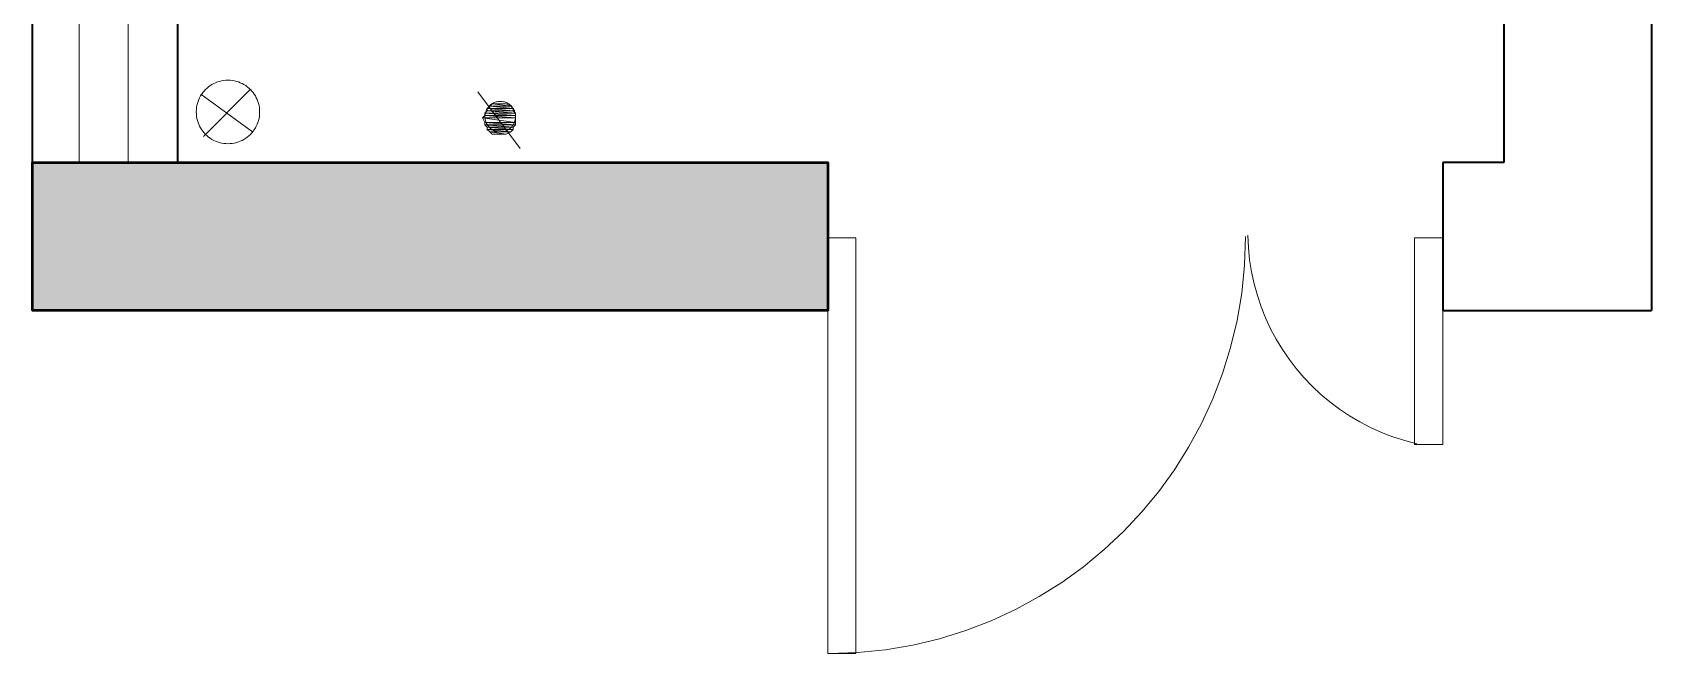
# Model space of a CAD drawing. Header units: millimetres. Extents: x -4600 to 229000, y -4300 to 19460.
# Drawn here: x 168034 to 170671, y 1001 to 2012 of the extents above; entities that cross this region are included whole.
import ezdxf

# ---------------------------------------------------------------- set-up
doc = ezdxf.new("R2010")
doc.units = ezdxf.units.MM
doc.header["$LTSCALE"] = 100
for name, color, linetype, lineweight in [('A-EX-DOOR', 3, 'Continuous', 18), ('A-EX-SERVICE', 6, 'Continuous', 13), ('A-EX-STRUCT', 7, 'Continuous', 50), ('A-EX-WALL', 7, 'Continuous', 35), ('A-EX-WINDOW', 4, 'Continuous', 18)]:
    doc.layers.add(name, color=color, linetype=linetype, lineweight=lineweight)

# ---------------------------------------------------------------- blocks, each defined once
blk = doc.blocks.new('SOURCE_PROPOSED')
at = {"layer": 'A-EX-STRUCT'}
blk.add_hatch(color=256, dxfattribs=at).paths.add_polyline_path([(8033.6, 0), (9329, 0), (9329, -240.9), (8033.6, -240.9)])
at = {"layer": 'A-EX-DOOR'}
for p, q in [((10284.7, -458.8), (10284.7, -122.4)), ((10330.6, -122.4), (10284.7, -122.4)), ((10330.6, -122.4), (10330.6, -458.8)), ((10330.6, -458.8), (10284.7, -458.8))]:
    blk.add_line(p, q, dxfattribs=at)
blk.add_lwpolyline([(9329, -122.4), (9374.8, -122.4), (9374.8, -799.1), (9329, -799.1)], close=True, dxfattribs=at)
for points in [[(9330.9, -799.1), (9377.3, -797.6), (9423, -792.9), (9467.6, -785.3), (9511.3, -774.9), (9553.8, -761.7), (9595, -745.8), (9634.9, -727.3), (9673.4, -706.5), (9710.3, -683.2), (9745.5, -657.7), (9779.1, -630), (9810.7, -600.3), (9840.4, -568.7), (9868.1, -535.2), (9893.6, -499.9), (9916.8, -463), (9937.7, -424.5), (9956.1, -384.6), (9972, -343.4), (9985.2, -300.9), (9995.7, -257.2), (10003.3, -212.5), (10007.9, -166.9), (10009.5, -120.4)], [(10013.3, -118.2), (10014.2, -138.5), (10016.2, -158.4), (10019.3, -178.1), (10023.5, -197.4), (10028.8, -216.4), (10035, -234.9), (10042.2, -253), (10050.4, -270.6), (10059.5, -287.7), (10069.5, -304.2), (10080.4, -320.1), (10092.2, -335.4), (10104.7, -350.1), (10118, -364), (10132.1, -377.3), (10146.9, -389.7), (10162.4, -401.4), (10178.6, -412.2), (10195.5, -422.2), (10212.9, -431.2), (10230.9, -439.3), (10249.5, -446.4), (10268.7, -452.5), (10288.3, -457.6)]]:
    blk.add_lwpolyline(points, dxfattribs=at)
at = {"layer": 'A-EX-SERVICE'}
for p, q in [((8392.3, 49.7), (8308.2, 110.9)), ((8312.1, 42.1), (8388.5, 118.5)), ((8759.3, 114.7), (8828.2, 22.9)), ((8770.8, 80.3), (8774.6, 84.1)), ((8820.5, 80.3), (8770.8, 80.3)), ((8820.5, 80.3), (8770.8, 80.3)), ((8770.8, 80.3), (8820.5, 76.5)), ((8770.8, 80.3), (8820.5, 76.5)), ((8770.8, 76.5), (8770.8, 80.3)), ((8774.6, 87.9), (8778.5, 91.8)), ((8816.7, 87.9), (8774.6, 87.9)), ((8816.7, 87.9), (8774.6, 87.9)), ((8774.6, 87.9), (8816.7, 84.1)), ((8774.6, 87.9), (8816.7, 84.1)), ((8774.6, 84.1), (8774.6, 87.9)), ((8816.7, 84.1), (8774.6, 84.1)), ((8816.7, 84.1), (8774.6, 84.1)), ((8774.6, 84.1), (8820.5, 80.3)), ((8774.6, 84.1), (8820.5, 80.3)), ((8778.5, 91.8), (8782.3, 95.6)), ((8812.9, 91.8), (8778.5, 91.8)), ((8812.9, 91.8), (8778.5, 91.8)), ((8778.5, 91.8), (8816.7, 87.9)), ((8778.5, 91.8), (8816.7, 87.9)), ((8805.2, 95.6), (8782.3, 95.6)), ((8782.3, 95.6), (8786.1, 95.6)), ((8805.2, 95.6), (8782.3, 95.6)), ((8782.3, 95.6), (8812.9, 91.8)), ((8782.3, 95.6), (8812.9, 91.8)), ((8801.4, 95.6), (8786.1, 95.6)), ((8786.1, 95.6), (8793.8, 95.6)), ((8801.4, 95.6), (8786.1, 95.6)), ((8786.1, 95.6), (8805.2, 95.6)), ((8786.1, 95.6), (8805.2, 95.6)), ((8797.6, 95.6), (8793.8, 95.6)), ((8793.8, 95.6), (8801.4, 95.6)), ((8793.8, 95.6), (8801.4, 95.6)), ((8801.4, 95.6), (8797.6, 95.6)), ((8805.2, 95.6), (8801.4, 95.6)), ((8812.9, 91.8), (8805.2, 95.6)), ((8816.7, 87.9), (8812.9, 91.8)), ((8816.7, 84.1), (8816.7, 87.9)), ((8820.5, 80.3), (8816.7, 84.1)), ((8820.5, 76.5), (8820.5, 80.3)), ((8767, 72.6), (8770.8, 76.5)), ((8820.5, 72.6), (8767, 72.6)), ((8820.5, 72.6), (8767, 72.6)), ((8767, 72.6), (8820.5, 65)), ((8767, 72.6), (8820.5, 65)), ((8770.8, 65), (8767, 72.6)), ((8820.5, 76.5), (8770.8, 76.5)), ((8820.5, 76.5), (8770.8, 76.5)), ((8770.8, 76.5), (8820.5, 72.6)), ((8770.8, 76.5), (8820.5, 72.6)), ((8820.5, 65), (8770.8, 65)), ((8820.5, 65), (8770.8, 65)), ((8770.8, 65), (8820.5, 61.2)), ((8770.8, 65), (8820.5, 61.2)), ((8770.8, 61.2), (8770.8, 65)), ((8820.5, 61.2), (8770.8, 61.2)), ((8820.5, 61.2), (8770.8, 61.2)), ((8770.8, 61.2), (8816.7, 57.4)), ((8770.8, 61.2), (8816.7, 57.4)), ((8774.6, 57.4), (8770.8, 61.2)), ((8816.7, 57.4), (8774.6, 57.4)), ((8816.7, 57.4), (8774.6, 57.4)), ((8774.6, 57.4), (8816.7, 53.5)), ((8774.6, 57.4), (8816.7, 53.5)), ((8774.6, 53.5), (8774.6, 57.4)), ((8816.7, 53.5), (8774.6, 53.5)), ((8816.7, 53.5), (8774.6, 53.5)), ((8774.6, 53.5), (8812.9, 49.7)), ((8774.6, 53.5), (8812.9, 49.7)), ((8778.5, 49.7), (8774.6, 53.5)), ((8812.9, 49.7), (8816.7, 53.5)), ((8816.7, 57.4), (8820.5, 61.2)), ((8816.7, 53.5), (8816.7, 57.4)), ((8820.5, 72.6), (8820.5, 76.5)), ((8820.5, 65), (8820.5, 72.6)), ((8820.5, 61.2), (8820.5, 65)), ((8812.9, 49.7), (8778.5, 49.7)), ((8812.9, 49.7), (8778.5, 49.7)), ((8778.5, 49.7), (8805.2, 45.9)), ((8778.5, 49.7), (8805.2, 45.9)), ((8782.3, 45.9), (8778.5, 49.7)), ((8805.2, 45.9), (8782.3, 45.9)), ((8805.2, 45.9), (8782.3, 45.9)), ((8782.3, 45.9), (8801.4, 45.9)), ((8782.3, 45.9), (8801.4, 45.9)), ((8786.1, 45.9), (8782.3, 45.9)), ((8801.4, 45.9), (8786.1, 45.9)), ((8801.4, 45.9), (8786.1, 45.9)), ((8786.1, 45.9), (8797.6, 45.9)), ((8786.1, 45.9), (8797.6, 45.9)), ((8793.8, 45.9), (8786.1, 45.9)), ((8797.6, 45.9), (8793.8, 45.9)), ((8797.6, 45.9), (8801.4, 45.9)), ((8801.4, 45.9), (8805.2, 45.9)), ((8805.2, 45.9), (8812.9, 49.7))]:
    blk.add_line(p, q, dxfattribs=at)
for points in [[(8352.2, 133.8), (8348.7, 133.7), (8345.2, 133.4), (8341.8, 132.8), (8338.5, 132), (8335.2, 131), (8332.1, 129.8), (8329.1, 128.4), (8326.1, 126.8), (8323.3, 125), (8320.7, 123.1), (8318.1, 121), (8315.7, 118.7), (8313.4, 116.3), (8311.3, 113.7), (8309.4, 111.1), (8307.6, 108.3), (8306, 105.3), (8304.6, 102.3), (8303.4, 99.2), (8302.4, 95.9), (8301.6, 92.6), (8301.1, 89.2), (8300.7, 85.7), (8300.6, 82.2)], [(8403.8, 82.2), (8403.7, 85.7), (8403.3, 89.2), (8402.8, 92.6), (8402, 95.9), (8401, 99.2), (8399.7, 102.3), (8398.3, 105.3), (8396.8, 108.3), (8395, 111.1), (8393.1, 113.7), (8390.9, 116.3), (8388.7, 118.7), (8386.3, 121), (8383.7, 123.1), (8381.1, 125), (8378.2, 126.8), (8375.3, 128.4), (8372.3, 129.8), (8369.1, 131), (8365.9, 132), (8362.6, 132.8), (8359.2, 133.4), (8355.7, 133.7), (8352.2, 133.8)], [(8300.6, 82.2), (8300.7, 78.7), (8301.1, 75.2), (8301.6, 71.8), (8302.4, 68.5), (8303.4, 65.3), (8304.6, 62.1), (8306, 59.1), (8307.6, 56.2), (8309.4, 53.3), (8311.3, 50.7), (8313.4, 48.1), (8315.7, 45.7), (8318.1, 43.4), (8320.7, 41.3), (8323.3, 39.4), (8326.1, 37.6), (8329.1, 36), (8332.1, 34.6), (8335.2, 33.4), (8338.5, 32.4), (8341.8, 31.6), (8345.2, 31.1), (8348.7, 30.7), (8352.2, 30.6)], [(8352.2, 30.6), (8355.7, 30.7), (8359.2, 31.1), (8362.6, 31.6), (8365.9, 32.4), (8369.1, 33.4), (8372.3, 34.6), (8375.3, 36), (8378.2, 37.6), (8381.1, 39.4), (8383.7, 41.3), (8386.3, 43.4), (8388.7, 45.7), (8390.9, 48.1), (8393.1, 50.7), (8395, 53.3), (8396.8, 56.2), (8398.3, 59.1), (8399.7, 62.1), (8401, 65.3), (8402, 68.5), (8402.8, 71.8), (8403.3, 75.2), (8403.7, 78.7), (8403.8, 82.2)], [(8795.7, 99.4), (8794, 99.4), (8792.3, 99.2), (8790.7, 98.9), (8789.1, 98.5), (8787.5, 98), (8786, 97.5), (8784.5, 96.8), (8783.1, 96), (8781.8, 95.2), (8780.5, 94.2), (8779.3, 93.2), (8778.1, 92.1), (8777, 91), (8776, 89.7), (8775.1, 88.5), (8774.2, 87.1), (8773.4, 85.7), (8772.8, 84.2), (8772.2, 82.7), (8771.7, 81.2), (8771.3, 79.6), (8771, 77.9), (8770.9, 76.3), (8770.8, 74.6)], [(8820.5, 74.6), (8820.5, 76.3), (8820.3, 77.9), (8820, 79.6), (8819.6, 81.2), (8819.1, 82.7), (8818.6, 84.2), (8817.9, 85.7), (8817.1, 87.1), (8816.3, 88.5), (8815.3, 89.7), (8814.3, 91), (8813.2, 92.1), (8812.1, 93.2), (8810.8, 94.2), (8809.6, 95.2), (8808.2, 96), (8806.8, 96.8), (8805.3, 97.5), (8803.8, 98), (8802.3, 98.5), (8800.7, 98.9), (8799, 99.2), (8797.4, 99.4), (8795.7, 99.4)], [(8770.8, 74.6), (8770.9, 72.9), (8771, 71.2), (8771.3, 69.5), (8771.7, 68), (8772.2, 66.4), (8772.8, 64.9), (8773.4, 63.4), (8774.2, 62), (8775.1, 60.7), (8776, 59.4), (8777, 58.1), (8778.1, 57), (8779.3, 55.9), (8780.5, 54.9), (8781.8, 54), (8783.1, 53.1), (8784.5, 52.3), (8786, 51.7), (8787.5, 51.1), (8789.1, 50.6), (8790.7, 50.2), (8792.3, 49.9), (8794, 49.8), (8795.7, 49.7)], [(8795.7, 49.7), (8797.4, 49.8), (8799, 49.9), (8800.7, 50.2), (8802.3, 50.6), (8803.8, 51.1), (8805.3, 51.7), (8806.8, 52.3), (8808.2, 53.1), (8809.6, 54), (8810.8, 54.9), (8812.1, 55.9), (8813.2, 57), (8814.3, 58.1), (8815.3, 59.4), (8816.3, 60.7), (8817.1, 62), (8817.9, 63.4), (8818.6, 64.9), (8819.1, 66.4), (8819.6, 68), (8820, 69.5), (8820.3, 71.2), (8820.5, 72.9), (8820.5, 74.6)]]:
    blk.add_lwpolyline(points, dxfattribs=at)
at = {"layer": 'A-EX-STRUCT'}
blk.add_lwpolyline([(8033.6, 0), (9329, 0), (9329, -240.9), (8033.6, -240.9)], close=True, dxfattribs=at)
at = {"layer": 'A-EX-WALL'}
for p, q in [((10430, 2470), (10430, 0)), ((8270, 2347.6), (8270, 0)), ((8033.6, -240.9), (8033.6, 2328.5)), ((10670.9, 2328.5), (10670.9, -240.9)), ((8296.8, 0), (8033.6, 0)), ((8270, 0), (9329, 0)), ((9329, 0), (9329, -240.9)), ((10430, 0), (10330.6, 0)), ((10330.6, 0), (10330.6, -240.9)), ((9329, -240.9), (8033.6, -240.9)), ((10330.6, -240.9), (10670.9, -240.9))]:
    blk.add_line(p, q, dxfattribs=at)
at = {"layer": 'A-EX-WINDOW'}
for p, q in [((8109.9, 0), (8109.9, 2347.6)), ((8189.9, 0), (8189.9, 2347.6))]:
    blk.add_line(p, q, dxfattribs=at)
blk = doc.blocks.new('A05_SHEET')
blk.add_blockref('SOURCE_PROPOSED', (0, 1800))

msp = doc.modelspace()

# ---------------------------------------------------------------- block references
msp.add_blockref('A05_SHEET', (160000, 0))

doc.saveas('drawing.dxf')
